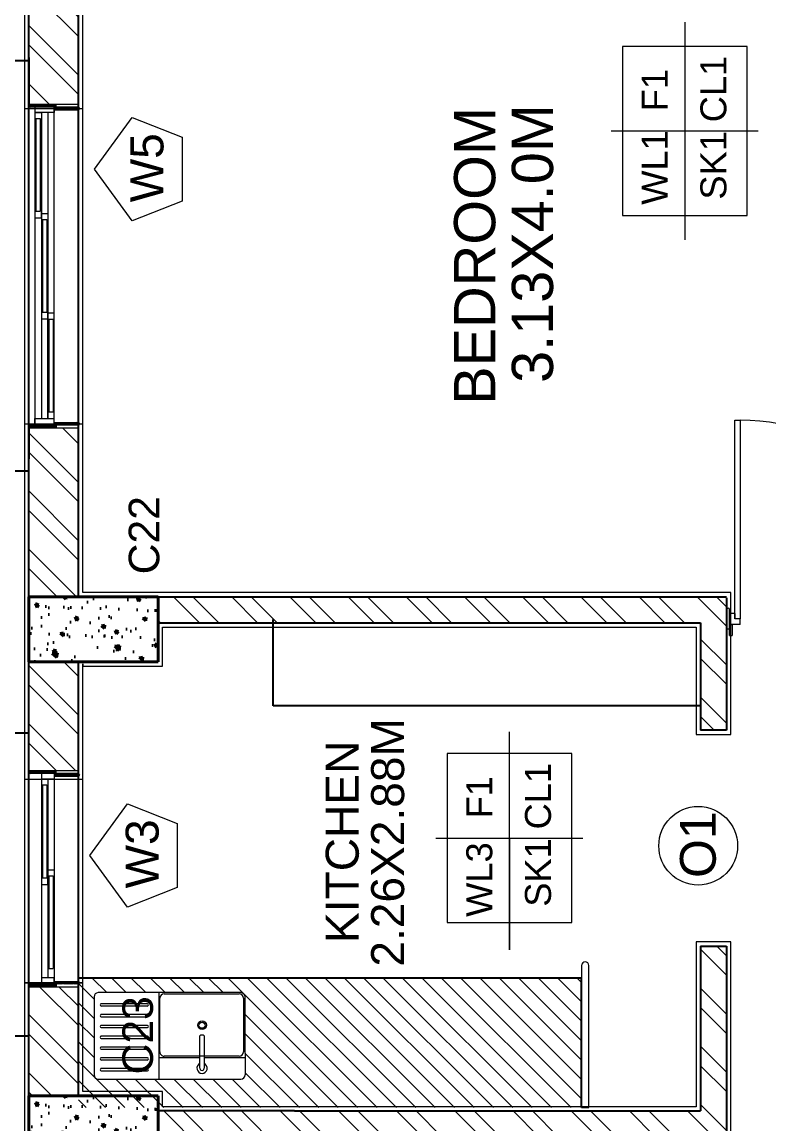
# Model space of a CAD drawing. Header units: millimetres. Extents: x 90 to 321, y 179 to 304.
# Drawn here: x 112.81 to 116.27, y 226.62 to 231.72 of the extents above; entities that cross this region are included whole.
import ezdxf

# ---------------------------------------------------------------- set-up
doc = ezdxf.new("R2010")
doc.units = ezdxf.units.MM
for name, pattern in [('DASHDOTX2', [50.8, 25.4, -12.7, 0, -12.7]), ('DASHED2', [9.525, 6.35, -3.175]), ('HIDDEN2', [4.7625, 3.175, -1.5875])]:
    doc.linetypes.add(name, pattern=pattern)
for name, color, linetype, lineweight in [('CENTERLINE', 251, 'DASHDOTX2', 15), ('COLUMN', 7, 'Continuous', 40), ('DOOR', 7, 'Continuous', 20), ('HATCH', 250, 'Continuous', 13), ('LEVEL', 251, 'Continuous', 13), ('NAMES', 252, 'Continuous', 15), ('PLASTER', 252, 'Continuous', 15)]:
    doc.layers.add(name, color=color, linetype=linetype, lineweight=lineweight)
doc.styles.get("Standard").update_dxf_attribs({"font": 'arial.ttf'})

msp = doc.modelspace()

# ---------------------------------------------------------------- hatches: boundary and pattern name
at = {"layer": 'COLUMN'}
h = msp.add_hatch(dxfattribs=at)
h.set_pattern_fill('AR-CONC', color=256, scale=0.001, angle=90)
h.set_pattern_definition([(140, (131.68228, 156.6814), (0.0159391, 0.18218467), [0.01905, -0.20955]), (85, (131.68228, 156.6814), (-0.19105685, -0.0352434), [0.01524, -0.1676406]), (190.45144, (131.6836, 156.69658), (-0.17511775, 0.14694125), [0.01619, -0.17809024]), (136.1842, (131.63148, 156.6814), (0.0420423, 0.27107904), [0.028575, -0.314325]), (186.63556, (131.63498, 156.704), (-0.2474261, 0.2374041), [0.024285, -0.2671356]), (81.18415, (131.63148, 156.6814), (-0.2474261, 0.2374041), [0.02286, -0.2514597]), (111, (131.64418, 156.7068), (0.1022652, 0.1516144), [0.01905, -0.20955]), (56, (131.64418, 156.7068), (-0.18418797, 0.06180203), [0.01524, -0.16764]), (161.45145, (131.6527, 156.71943), (-0.08192277, 0.2134164), [0.01619, -0.17808994]), (127.5, (131.682276, 156.6814), (-0.08455504, 0.003088603), [0, -0.165608, 0, -0.17018, 0, -0.168275]), (97.5, (131.68228, 156.6814), (-0.10018057, 0.06681966), [0, -0.097028, 0, -0.161798, 0, -0.064135]), (57.5, (131.682276, 156.624755), (0.005728744, 0.135590595), [0, -0.0635, 0, -0.19812, 0, -0.26289]), (47.5, (131.68228, 156.59936), (-0.0254265, 0.14812918), [0, -0.08255, 0, -0.131572, 0, -0.18669])])
h.paths.add_polyline_path([(112.83788, 229.05754), (112.83788, 228.75754), (113.43788, 228.75754), (113.43788, 229.05754)])
h = msp.add_hatch(dxfattribs=at)
h.set_pattern_fill('AR-CONC', color=256, scale=0.001, angle=90)
h.set_pattern_definition([(140, (131.68228, 154.3714), (0.0159391, 0.18218467), [0.01905, -0.20955]), (85, (131.68228, 154.3714), (-0.19105685, -0.0352434), [0.01524, -0.1676406]), (190.45144, (131.6836, 154.38658), (-0.17511775, 0.14694125), [0.01619, -0.17809024]), (136.1842, (131.63148, 154.3714), (0.0420423, 0.27107904), [0.028575, -0.314325]), (186.63556, (131.63498, 154.39399), (-0.2474261, 0.2374041), [0.024285, -0.2671356]), (81.18415, (131.63148, 154.3714), (-0.2474261, 0.2374041), [0.02286, -0.2514597]), (111, (131.64418, 154.3968), (0.1022652, 0.1516144), [0.01905, -0.20955]), (56, (131.64418, 154.3968), (-0.18418797, 0.06180203), [0.01524, -0.16764]), (161.45145, (131.6527, 154.40943), (-0.08192277, 0.2134164), [0.01619, -0.17808994]), (127.5, (131.682276, 154.371397), (-0.08455504, 0.003088603), [0, -0.165608, 0, -0.17018, 0, -0.168275]), (97.5, (131.68228, 154.3714), (-0.10018057, 0.06681966), [0, -0.097028, 0, -0.161798, 0, -0.064135]), (57.5, (131.682276, 154.314755), (0.005728744, 0.135590595), [0, -0.0635, 0, -0.19812, 0, -0.26289]), (47.5, (131.68228, 154.28935), (-0.0254265, 0.14812918), [0, -0.08255, 0, -0.131572, 0, -0.18669])])
h.paths.add_polyline_path([(112.83788, 226.74754), (112.83788, 226.44754), (113.43788, 226.44754), (113.43788, 226.74754)])
at = {"layer": 'DOOR'}
h = msp.add_hatch(dxfattribs=at)
h.set_pattern_fill('ANSI31', color=256, scale=0.001, angle=90)
h.set_pattern_definition([(135, (191.089575, 53.6527246), (-0.00224506403, -0.00224506403), [])])
h.paths.add_polyline_path([(112.84495, 231.32537, -1), (112.84495, 231.33737), (112.96546, 231.33737), (112.96546, 231.32537)])
h.paths.add_polyline_path([(112.9563, 231.31337), (112.9563, 231.32537), (113.06765, 231.32537, -1), (113.06765, 231.31337)])
h.paths.add_polyline_path([(112.84495, 229.84164, -1), (112.84495, 229.85364), (112.96546, 229.85364), (112.96546, 229.84164)])
h.paths.add_polyline_path([(112.9563, 229.85364), (112.9563, 229.86564), (113.06765, 229.86564, -1), (113.06765, 229.85364)])
h = msp.add_hatch(dxfattribs=at)
h.set_pattern_fill('ANSI31', color=256, scale=0.001, angle=90)
h.set_pattern_definition([(135, (191.119575, 62.5847406), (-0.00224506403, -0.00224506403), [])])
h.paths.add_polyline_path([(112.84495, 228.23947, -1), (112.84495, 228.25147), (112.96546, 228.25147), (112.96546, 228.23947)])
h.paths.add_polyline_path([(112.9563, 228.22747), (112.9563, 228.23947), (113.06765, 228.23947, -1), (113.06765, 228.22747)])
h.paths.add_polyline_path([(112.84495, 227.25361, -1), (112.84495, 227.26561), (112.96546, 227.26561), (112.96546, 227.25361)])
h.paths.add_polyline_path([(112.9563, 227.26561), (112.9563, 227.27761), (113.06765, 227.27761, -1), (113.06765, 227.26561)])
at = {"layer": 'HATCH'}
h = msp.add_hatch(dxfattribs=at)
h.set_pattern_fill('ANSI32', color=256, scale=0.02, angle=90)
h.set_pattern_definition([(135, (194.2038, -317.71355), (-0.13470384, -0.13470384), []), (135, (194.2038, -317.62375), (-0.13470384, -0.13470384), [])])
h.paths.add_polyline_path([(113.43788, 213.72372), (113.43788, 213.49372), (116.99788, 213.49372), (116.99788, 213.72372)])
h.paths.add_polyline_path([(112.83788, 214.57569), (112.83788, 213.79372), (113.06788, 213.79372), (113.06788, 214.57569)])
h.paths.add_polyline_path([(112.83788, 216.85766), (112.83788, 216.07569), (113.06788, 216.07569), (113.06788, 216.85766)])
h.paths.add_polyline_path([(112.83788, 217.66159), (112.83788, 217.15766), (113.06788, 217.15766), (113.06788, 217.66159)])
h.paths.add_polyline_path([(112.83788, 219.16766), (112.83788, 218.66373), (113.06788, 218.66373), (113.06788, 219.16766)])
h.paths.add_polyline_path([(113.43788, 216.97766), (113.43788, 216.85766), (116.06788, 216.85766), (116.06788, 217.47478), (115.94788, 217.47478), (115.94788, 216.97766)])
h.paths.add_polyline_path([(114.06788, 219.35766), (114.06788, 219.98263), (113.83788, 219.98263), (113.83788, 219.46766), (113.43788, 219.46766), (113.43788, 219.23766), (114.06788, 219.23766), (115.94788, 219.23766), (115.94788, 218.47478), (116.06788, 218.47478), (116.06788, 219.35766)])
h.paths.add_polyline_path([(113.83788, 222.8076), (113.83788, 222.18263), (114.06788, 222.18263), (114.06788, 222.8076)])
h.paths.add_polyline_path([(112.83788, 223.08766), (112.83788, 222.82754), (113.83788, 222.82754), (113.83788, 223.08766)])
h.paths.add_polyline_path([(113.83788, 223.73257), (113.83788, 223.1076), (114.06788, 223.1076), (114.06788, 223.73257)])
h.paths.add_polyline_path([(113.43788, 226.67754), (113.43788, 226.44754), (113.83788, 226.44754), (113.83788, 225.93257), (114.06788, 225.93257), (114.06788, 226.55754), (116.06788, 226.55754), (116.06788, 227.44041), (115.94788, 227.44041), (115.94788, 226.67754), (114.06788, 226.67754)])
h.paths.add_polyline_path([(112.83788, 227.25147), (112.83788, 226.74754), (113.06788, 226.74754), (113.06788, 227.25147)])
h.paths.add_polyline_path([(112.83788, 228.75754), (112.83788, 228.25361), (113.06788, 228.25361), (113.06788, 228.75754)])
h.paths.add_polyline_path([(112.83788, 229.8395), (112.83788, 229.69765), (112.83788, 229.05754), (113.06788, 229.05754), (113.06788, 229.8395)])
h.paths.add_polyline_path([(113.43788, 229.05754), (113.43788, 228.93754), (115.94788, 228.93754), (115.94788, 228.44041), (116.06788, 228.44041), (116.06793, 229.05753)])
h.paths.add_polyline_path([(112.83788, 232.12256), (112.83788, 231.3395), (113.06788, 231.3395), (113.06788, 232.12256)])
h.paths.add_polyline_path([(113.43788, 232.42256), (113.43788, 232.19256), (116.99788, 232.19256), (116.99788, 232.42256)])
h.paths.add_polyline_path([(117.29788, 230.03722), (117.29788, 231.82256), (117.06788, 231.82256), (117.06788, 227.54711), (117.18776, 227.54711), (117.18788, 228.87763), (117.48824, 228.87763), (117.48824, 229.10763), (117.29788, 229.10763), (117.29788, 229.80722), (118.3886, 229.80722), (118.3886, 229.10763), (118.08824, 229.10763), (118.08824, 228.87763), (118.3186, 228.87763), (118.3186, 229.07242), (118.6186, 229.07242), (118.6186, 230.03722)])
h.paths.add_polyline_path([(114.43788, 223.05754), (114.43788, 222.85766), (118.61725, 222.85766), (118.61725, 223.05754), (118.38725, 223.05754)])
at = {"layer": 'LEVEL'}
h = msp.add_hatch(dxfattribs=at)
h.set_pattern_fill('ANSI31', color=256, scale=0.02, angle=90)
h.set_pattern_definition([(135, (194.2038, -317.713555), (-0.0449012806, -0.0449012806), [])])
h.paths.add_polyline_path([(113.06788, 222.82754), (113.06788, 219.46766), (113.43788, 219.46766), (113.83788, 219.46766), (113.83788, 219.99677), (113.8663, 219.99677), (113.8663, 222.16849), (113.85369, 222.16849), (113.84495, 222.16849, -1), (113.84495, 222.18049), (113.83788, 222.18263), (113.83788, 222.82754)])
h.paths.add_polyline_path([(113.64765, 220.36096), (113.64765, 219.7347), (113.18603, 219.7347), (113.18603, 220.36096)], flags=16)
h.paths.add_polyline_path([(113.06788, 226.44754), (113.06788, 223.08766), (113.83788, 223.08766), (113.83788, 223.1076), (113.83788, 223.73257), (113.84495, 223.73471, -1), (113.84495, 223.74671), (113.8663, 223.74671), (113.8663, 225.91843), (113.84495, 225.91843, -1), (113.84495, 225.93043), (113.83788, 225.93257), (113.83788, 226.44754)])
h.paths.add_polyline_path([(113.64203, 224.02088), (113.64203, 223.39461), (113.18041, 223.39461), (113.18041, 224.02088)], flags=16)
h.paths.add_polyline_path([(129.7986, 213.49372), (129.7986, 213.53215), (129.3986, 213.53215), (129.3986, 212.92715), (129.39153, 212.92501, -1), (129.39153, 212.91301), (129.37018, 212.91301), (129.37018, 212.88301), (129.37018, 211.44129), (129.39153, 211.44129, -1), (129.39153, 211.42929), (129.3986, 211.42715), (129.3986, 210.64215), (130.1686, 210.64215), (130.1686, 213.49372)])
h.paths.add_polyline_path([(130.03662, 211.3955), (130.03662, 210.76923), (129.57501, 210.76923), (129.57501, 211.3955)], flags=16)
h.paths.add_polyline_path([(129.3986, 222.84238), (129.3986, 222.80727), (129.3986, 222.17471), (129.39153, 222.17257, -1), (129.39153, 222.16057), (129.37018, 222.16057), (129.37018, 219.98885), (129.39153, 219.98885, -0.4142136), (129.39753, 219.98285), (129.3986, 220.04727), (129.3986, 219.45215), (130.1686, 219.45215), (130.1686, 222.84238)])
h.paths.add_polyline_path([(130.03135, 220.26458), (130.03135, 219.63831), (129.56973, 219.63831), (129.56973, 220.26458)], flags=16)
h.paths.add_polyline_path([(129.7986, 226.46238), (129.3986, 226.46238), (129.3986, 225.93982), (129.39153, 225.93769, -1), (129.39153, 225.92569), (129.37018, 225.92569), (129.37018, 223.75396), (129.39153, 223.75396, -1), (129.39153, 223.74196), (129.3986, 223.73982), (129.3986, 223.07215), (130.1686, 223.07215), (130.1686, 226.46238)])
h.paths.add_polyline_path([(130.04238, 223.95483), (130.04238, 223.32856), (129.58076, 223.32856), (129.58076, 223.95483)], flags=16)
h.paths.add_polyline_path([(129.3986, 235.27238), (129.3986, 235.20238), (129.3986, 234.48738), (129.39153, 234.48524, -1), (129.39153, 234.47324), (129.37018, 234.47324), (129.37018, 233.00152), (129.38279, 233.00152), (129.39153, 233.00152, -1), (129.39153, 232.98952), (129.3986, 232.98738), (129.3986, 232.38238), (129.7986, 232.38238), (129.7986, 232.42256), (130.1686, 232.42256), (130.1686, 235.27238)])
h.paths.add_polyline_path([(130.01513, 233.18982), (130.01513, 232.56356), (129.55352, 232.56356), (129.55352, 233.18982)], flags=16)
h.paths.add_polyline_path([(129.96485, 232.87086), (129.96485, 233.17453), (129.81567, 233.17453), (129.81567, 232.87086)], flags=8)
h.paths.add_polyline_path([(129.96485, 232.59132), (129.96485, 232.88751), (129.81567, 232.88751), (129.81567, 232.59132)], flags=8)
h.paths.add_polyline_path([(129.74505, 232.87272), (129.74505, 233.19725), (129.6002, 233.19725), (129.6002, 232.87272)], flags=24)
h.paths.add_polyline_path([(129.74505, 232.63673), (129.74505, 232.84181), (129.6002, 232.84181), (129.6002, 232.63673)], flags=8)
h.paths.add_polyline_path([(129.91719, 233.29158), (129.91719, 234.39086), (129.68001, 234.39086), (129.68001, 233.29158)], flags=24)
h = msp.add_hatch(dxfattribs=at)
h.set_pattern_fill('ANSI31', color=256, scale=0.02, angle=90)
h.set_pattern_definition([(135, (184.34032, -317.713555), (-0.0449012806, -0.0449012806), [])])
h.paths.add_polyline_path([(115.39788, 226.69305), (115.39788, 227.29305), (113.06788, 227.29305), (113.06788, 227.25811, -0.962023), (113.06788, 227.24612), (113.06788, 226.69305), (114.06788, 226.69305)])
h.paths.add_polyline_path([(113.84013, 226.84539, -0.4142136), (113.82013, 226.82539), (113.16013, 226.82539, -0.4142136), (113.14013, 226.84539), (113.14013, 227.20539, -0.4142136), (113.16013, 227.22539), (113.44013, 227.22539), (113.82013, 227.22539, -0.4142136), (113.84013, 227.20539), (113.84013, 226.94539)], flags=16)
h.paths.add_polyline_path([(113.65013, 226.89687, -4.5157111), (113.63013, 226.89687), (113.63013, 226.93126), (113.4648, 226.93096, -0.4582744), (113.44498, 226.95388), (113.44498, 227.20001, -0.4142136), (113.46498, 227.22001), (113.81261, 227.22001, -0.4142136), (113.83261, 227.20001), (113.83261, 226.95159, -0.4136866), (113.81265, 226.93159), (113.65013, 226.9313)], flags=0)
h.paths.add_polyline_path([(113.64025, 227.05474, -1), (113.64025, 227.09474, -1)], flags=0)
h.paths.add_polyline_path([(113.64025, 227.06058, -1), (113.64025, 227.0889, -1)], flags=0)
h.paths.add_polyline_path([(113.38464, 226.86379), (113.17609, 226.86379, -1.0382433), (113.17244, 226.87379), (113.38501, 226.87379, -1.4296818)], flags=0)
h.paths.add_polyline_path([(113.38464, 226.91379), (113.17609, 226.91379, -1.0382433), (113.17244, 226.92379), (113.38501, 226.92379, -1.4296818)], flags=0)
h.paths.add_polyline_path([(113.38464, 226.96379), (113.17609, 226.96379, -1.0382433), (113.17244, 226.97379), (113.38501, 226.97379, -1.4296818)], flags=0)
h.paths.add_polyline_path([(113.38464, 227.01379), (113.17609, 227.01379, -1.0382433), (113.17244, 227.02379), (113.38501, 227.02379, -1.4296818)], flags=0)
h.paths.add_polyline_path([(113.38464, 227.06379), (113.17609, 227.06379, -1.0382433), (113.17244, 227.07379), (113.38501, 227.07379, -1.4296818)], flags=0)
h.paths.add_polyline_path([(113.38464, 227.11379), (113.17609, 227.11379, -1.0382433), (113.17244, 227.12379), (113.38501, 227.12379, -1.4296818)], flags=0)
h.paths.add_polyline_path([(113.38464, 227.16379), (113.17609, 227.16379, -1.0382433), (113.17244, 227.17379), (113.38501, 227.17379, -1.4296818)], flags=0)

# ---------------------------------------------------------------- linework, layer by layer
for p, q in [((112.83788, 231.3395), (112.83788, 232.42256)), ((113.06788, 229.05754), (113.06788, 232.12256)), ((112.83788, 231.55487), (112.83788, 231.3395)), ((112.83788, 228.25361), (112.83788, 229.8395)), ((112.83788, 229.8395), (112.83788, 229.69765)), ((113.06788, 229.05754), (116.06793, 229.05753)), ((116.06793, 229.05405), (116.06788, 228.44041)), ((113.96902, 228.55305), (113.96902, 228.95305)), ((113.43788, 228.93754), (115.94788, 228.93754)), ((115.94788, 228.93754), (115.94788, 228.44041)), ((113.06788, 226.74754), (113.06788, 228.75754)), ((115.94788, 228.55305), (113.96902, 228.55305)), ((116.06788, 228.44041), (115.94788, 228.44041)), ((115.94788, 227.44041), (115.94788, 226.67754)), ((115.94788, 227.44041), (116.06788, 227.44041)), ((116.06788, 227.44041), (116.06788, 226.55754)), ((112.83788, 226.55754), (112.83788, 227.25147)), ((114.06788, 226.67754), (113.43788, 226.67754)), ((114.06788, 226.67754), (115.94788, 226.67754))]:
    msp.add_line(p, q)
at = {"linetype": 'HIDDEN2'}
for p, q in [((112.83788, 231.5395), (112.33788, 231.5395)), ((112.83788, 229.6395), (112.33788, 229.6395)), ((112.83788, 228.42636), (112.33788, 228.42636)), ((112.83788, 227.02422), (112.33788, 227.02422))]:
    msp.add_line(p, q, dxfattribs=at)
at = {"color": 7, "true_color": 0xffffff}
for p, q in [((115.39788, 227.29305), (113.06788, 227.29305)), ((115.39788, 226.69305), (115.39788, 227.29305))]:
    msp.add_line(p, q, dxfattribs=at)
at = {"color": 7, "lineweight": 13}
for p, q in [((113.14013, 227.20539), (113.14013, 226.84539)), ((113.44013, 227.22539), (113.16013, 227.22539)), ((113.82013, 227.22539), (113.44013, 227.22539)), ((113.44013, 227.22539), (113.44013, 226.82539)), ((113.46498, 227.22001), (113.81261, 227.22001)), ((113.84013, 226.94539), (113.84013, 227.20539)), ((113.38501, 227.17379), (113.17572, 227.17379)), ((113.17609, 227.16379), (113.38501, 227.16379)), ((113.44498, 226.95096), (113.44498, 227.20001)), ((113.83261, 227.20001), (113.83261, 226.95159)), ((113.38501, 227.12379), (113.17572, 227.12379)), ((113.17609, 227.11379), (113.38501, 227.11379)), ((113.38501, 227.07379), (113.17572, 227.07379)), ((113.17609, 227.06379), (113.38501, 227.06379)), ((113.38501, 227.02379), (113.17572, 227.02379)), ((113.17609, 227.01379), (113.38501, 227.01379)), ((113.63013, 226.87539), (113.63013, 227.02539)), ((113.65013, 227.02539), (113.65013, 226.87539)), ((113.38501, 226.97379), (113.17572, 226.97379)), ((113.17609, 226.96379), (113.38501, 226.96379)), ((113.38501, 226.92379), (113.17572, 226.92379)), ((113.17609, 226.91379), (113.38501, 226.91379)), ((113.44013, 226.92539), (113.63013, 226.92539)), ((113.81265, 226.93159), (113.46502, 226.93096)), ((113.65013, 226.92539), (113.82013, 226.92539)), ((113.82013, 226.92539), (113.84013, 226.92539)), ((113.84013, 226.94539), (113.84013, 226.84539)), ((113.38501, 226.87379), (113.17572, 226.87379)), ((113.17609, 226.86379), (113.38501, 226.86379)), ((113.16013, 226.82539), (113.82013, 226.82539))]:
    msp.add_line(p, q, dxfattribs=at)
at = {"color": 2, "true_color": 0xf1eb1f}
msp.add_lwpolyline([(112.83788, 232.42256), (117.29788, 232.42256), (117.29788, 230.03722), (118.6186, 230.03722), (118.6186, 227.09688), (122.8486, 227.10789), (122.8486, 224.94896), (124.6186, 224.94896), (124.6186, 235.50256), (130.3986, 235.50238), (130.3986, 210.41215), (124.6186, 210.41215), (124.6186, 217.63754), (118.6186, 217.63754), (118.6186, 215.8581), (117.29788, 215.8581), (117.29788, 213.49372), (112.83788, 213.49372), (112.83788, 232.42256)], dxfattribs=at)
at = {"color": 7, "linetype": 'ByBlock', "lineweight": 20, "true_color": 0xffffff}
msp.add_lwpolyline([(115.39788, 227.35107), (115.39788, 226.69305), (115.43118, 226.69305), (115.43118, 227.35107)], dxfattribs=at)
at = {"color": 7, "lineweight": 13}
for radius in [0.02, 0.01416]:
    msp.add_circle((113.64025, 227.07474), radius, dxfattribs=at)
at = {"color": 7, "linetype": 'ByBlock', "lineweight": 20, "true_color": 0xffffff}
msp.add_arc((115.41453, 227.35107), 0.01665, 0, 180, dxfattribs=at)
at = {"color": 7, "lineweight": 13}
for centre, radius, start, end in [((113.16013, 227.20539), 0.02, 90, 180), ((113.46498, 227.20001), 0.02, 90, 180), ((113.81261, 227.20001), 0.02, 0, 90), ((113.82013, 227.20539), 0.02, 0, 90), ((113.17408, 227.16873), 0.00533, 72.09203, 292.20759), ((113.38665, 227.16873), 0.00533, 247.79241, 107.90797), ((113.17408, 227.11873), 0.00533, 72.09203, 292.20759), ((113.38665, 227.11873), 0.00533, 247.79241, 107.90797), ((113.17408, 227.06873), 0.00533, 72.09203, 292.20759), ((113.38665, 227.06873), 0.00533, 247.79241, 107.90797), ((113.17408, 227.01873), 0.00533, 72.09203, 292.20759), ((113.38665, 227.01873), 0.00533, 247.79241, 107.90797), ((113.64013, 227.01303), 0.0159, 51.03898, 128.96102), ((113.17408, 226.96873), 0.00533, 72.09203, 292.20759), ((113.38665, 226.96873), 0.00533, 247.79241, 107.90797), ((113.46477, 226.95096), 0.02, 180, 270.1031), ((113.81261, 226.95159), 0.02, 270.1031, 0), ((113.17408, 226.91873), 0.00533, 72.09203, 292.20759), ((113.38665, 226.91873), 0.00533, 247.79241, 107.90797), ((113.17408, 226.86873), 0.00533, 72.09203, 292.20759), ((113.38665, 226.86873), 0.00533, 247.79241, 107.90797), ((113.64013, 226.87539), 0.02369, 114.97317, 65.02683), ((113.64013, 226.87488), 0.01001, 177.07554, 2.92446), ((113.16013, 226.84539), 0.02, 180, 270), ((113.82013, 226.84539), 0.02, 270, 0)]:
    msp.add_arc(centre, radius, start, end, dxfattribs=at)
at = {"layer": 'COLUMN'}
for p, q in [((112.83788, 229.05754), (112.83788, 228.75754)), ((113.43788, 229.05754), (112.83788, 229.05754)), ((113.43788, 228.75754), (113.43788, 229.05754)), ((112.83788, 228.75754), (113.43788, 228.75754)), ((112.83788, 226.74754), (112.83788, 226.44754)), ((113.43788, 226.74754), (112.83788, 226.74754)), ((113.43788, 226.44754), (113.43788, 226.74754))]:
    msp.add_line(p, q, dxfattribs=at)
at = {"layer": 'DOOR'}
for p, q in [((112.83788, 231.3395), (113.06788, 231.3395)), ((112.96546, 231.33737), (112.84495, 231.33737)), ((112.96546, 231.32537), (112.96546, 231.33737)), ((113.06765, 231.32537), (112.84495, 231.32537)), ((112.9563, 231.32537), (112.8663, 231.32537)), ((112.8663, 231.32537), (112.8663, 229.85364)), ((112.9563, 231.30037), (112.8663, 231.30037)), ((112.8663, 231.30037), (112.8963, 231.30037)), ((112.8663, 231.30037), (112.8663, 231.25037)), ((112.8663, 231.30037), (112.8663, 230.80037)), ((112.8963, 231.30037), (112.8963, 229.88364)), ((112.8963, 231.30037), (112.8963, 231.28037)), ((112.8963, 231.30037), (112.8963, 231.26037)), ((112.9563, 231.30037), (112.9263, 231.30037)), ((112.9263, 231.30037), (112.9263, 229.88364)), ((112.9563, 229.85364), (112.9563, 231.32537)), ((112.9563, 231.32537), (112.9563, 231.30037)), ((112.9563, 231.31337), (113.06765, 231.31337)), ((112.8713, 231.26037), (112.8663, 231.26037)), ((112.8713, 231.27316), (112.8713, 230.84376)), ((112.8713, 231.27316), (112.8913, 231.27316)), ((112.8913, 231.27316), (112.8913, 230.84376)), ((112.8963, 231.26037), (112.8913, 231.26037)), ((112.8713, 230.85259), (112.8663, 230.85259)), ((112.8713, 230.84376), (112.8913, 230.84376)), ((112.8963, 230.85259), (112.8913, 230.85259)), ((112.8963, 230.81259), (112.8963, 230.85259)), ((112.8963, 230.83301), (112.9263, 230.83301)), ((112.8963, 230.81259), (112.8963, 230.83259)), ((112.9263, 230.83301), (112.9263, 230.79301)), ((112.8663, 230.81259), (112.8963, 230.81259)), ((112.8963, 230.80037), (112.8963, 230.30037)), ((112.9013, 230.79301), (112.8963, 230.79301)), ((112.9013, 230.8058), (112.9013, 230.37639)), ((112.9013, 230.8058), (112.9213, 230.8058)), ((112.9213, 230.8058), (112.9213, 230.37639)), ((112.9263, 230.79301), (112.9213, 230.79301)), ((112.9013, 230.38523), (112.8963, 230.38523)), ((112.9013, 230.37639), (112.9213, 230.37639)), ((112.9263, 230.38523), (112.9213, 230.38523)), ((112.9263, 229.88364), (112.9263, 230.38364)), ((112.9563, 230.37142), (112.9263, 230.37142)), ((112.9563, 230.33142), (112.9563, 230.37142)), ((112.8963, 230.34523), (112.9263, 230.34523)), ((112.9313, 230.33142), (112.9263, 230.33142)), ((112.9313, 230.34422), (112.9313, 229.91481)), ((112.9313, 230.34422), (112.9513, 230.34422)), ((112.9513, 230.34422), (112.9513, 229.91481)), ((112.9563, 230.33142), (112.9513, 230.33142)), ((112.9313, 229.92364), (112.9263, 229.92364)), ((112.9313, 229.91481), (112.9513, 229.91481)), ((112.9563, 229.92364), (112.9513, 229.92364)), ((112.9563, 229.88364), (112.9563, 229.92364)), ((112.8663, 229.85364), (112.8663, 229.88364)), ((112.8663, 229.88364), (112.9563, 229.88364)), ((112.9563, 229.86564), (113.06765, 229.86564)), ((116.10726, 228.95563), (116.10726, 229.87663)), ((116.10726, 229.87663), (116.13226, 229.87663)), ((116.13226, 229.87663), (116.13226, 228.95563)), ((113.06788, 229.8395), (112.83788, 229.8395)), ((113.06765, 229.85364), (112.84495, 229.85364)), ((112.96546, 229.84164), (112.84495, 229.84164)), ((112.94369, 229.85364), (112.85369, 229.85364)), ((112.96546, 229.85364), (112.96546, 229.84164)), ((116.06788, 228.87877), (116.06788, 229.02877)), ((116.07026, 228.90885), (116.07026, 228.99983)), ((116.08226, 228.87877), (116.08226, 228.99983)), ((116.10726, 228.98063), (116.08226, 228.98063)), ((116.10726, 228.98063), (116.10726, 228.95563)), ((116.13226, 228.95563), (116.10726, 228.95563)), ((116.13226, 228.93063), (116.13226, 228.95563)), ((116.08226, 228.90885), (116.07026, 228.90885)), ((116.13226, 228.93063), (116.08226, 228.93063)), ((116.08226, 228.93063), (116.09426, 228.93063)), ((116.09426, 228.93063), (116.09426, 228.87877)), ((116.08226, 228.87877), (116.09426, 228.87877)), ((112.83788, 228.25361), (113.06788, 228.25361)), ((112.96546, 228.25147), (112.84495, 228.25147)), ((113.06765, 228.23947), (112.84495, 228.23947)), ((112.9563, 228.23947), (112.8663, 228.23947)), ((112.8963, 228.23947), (112.8963, 227.26561)), ((112.9563, 228.23947), (112.9563, 227.29561)), ((112.9563, 228.22747), (113.06765, 228.22747)), ((112.96546, 228.23947), (112.96546, 228.25147)), ((112.9563, 228.21447), (112.8963, 228.21447)), ((112.8963, 228.21447), (112.9263, 228.21447)), ((112.8963, 228.21447), (112.8963, 228.16447)), ((112.8963, 228.21447), (112.8963, 227.71447)), ((112.9013, 228.17447), (112.8963, 228.17447)), ((112.9013, 228.18727), (112.9013, 227.75786)), ((112.9013, 228.18727), (112.9213, 228.18727)), ((112.9213, 228.18727), (112.9213, 227.75786)), ((112.9263, 228.17447), (112.9213, 228.17447)), ((112.9263, 228.21447), (112.9263, 227.29561)), ((112.9263, 228.21447), (112.9263, 228.19447)), ((112.9263, 228.21447), (112.9263, 228.17447)), ((112.9013, 227.76669), (112.8963, 227.76669)), ((112.9263, 227.76669), (112.9213, 227.76669)), ((112.9263, 227.79417), (112.9563, 227.79417)), ((112.9263, 227.77375), (112.9263, 227.79375)), ((112.9263, 227.72669), (112.9263, 227.76669)), ((112.9313, 227.76696), (112.9313, 227.33756)), ((112.9313, 227.76696), (112.9513, 227.76696)), ((112.9513, 227.76696), (112.9513, 227.33756)), ((112.9563, 227.79417), (112.9563, 227.75417)), ((112.8963, 227.72669), (112.9263, 227.72669)), ((112.9013, 227.75786), (112.9213, 227.75786)), ((112.9313, 227.75417), (112.9263, 227.75417)), ((112.9263, 227.71447), (112.9263, 227.29561)), ((112.9563, 227.75417), (112.9513, 227.75417)), ((112.9313, 227.34639), (112.9263, 227.34639)), ((112.9313, 227.33756), (112.9513, 227.33756)), ((112.9563, 227.34639), (112.9513, 227.34639)), ((113.06765, 227.26561), (112.84495, 227.26561)), ((112.94369, 227.26561), (112.85369, 227.26561)), ((112.8963, 227.29561), (112.9563, 227.29561)), ((112.9263, 227.29561), (112.9563, 227.29561)), ((112.9563, 227.29561), (112.9563, 227.26561)), ((112.9563, 227.26561), (112.9563, 227.29561)), ((112.9563, 227.27761), (113.06765, 227.27761)), ((112.96546, 227.26561), (112.96546, 227.25361)), ((113.06788, 227.25147), (112.83788, 227.25147)), ((112.96546, 227.25361), (112.84495, 227.25361))]:
    msp.add_line(p, q, dxfattribs=at)
for centre, start, end in [((112.84495, 231.33137), 90, 270), ((113.06765, 231.31937), 270, 90), ((113.06765, 229.85964), 270, 90), ((112.84495, 229.84764), 90, 270), ((116.07626, 228.99983), 0, 180), ((112.84495, 228.24547), 90, 270), ((113.06765, 228.23347), 270, 90), ((112.84495, 227.25961), 90, 270), ((113.06765, 227.27161), 270, 90)]:
    msp.add_arc(centre, 0.006, start, end, dxfattribs=at)
at = {"layer": 'DOOR', "linetype": 'DASHED2'}
msp.add_arc((116.13226, 228.98005), 0.89657, 358.4389, 90, dxfattribs=at)
at = {"layer": 'LEVEL'}
for p, q in [((115.06326, 227.42446), (115.06326, 228.43351)), ((115.06326, 227.94128), (115.06326, 227.42446))]:
    msp.add_line(p, q, dxfattribs=at)
for points in [[(113.14265, 231.0387), (113.31679, 231.27839), (113.54816, 231.18684), (113.54816, 230.89057), (113.31679, 230.79902)], [(113.1203, 227.86049), (113.29445, 228.10018), (113.52581, 228.00863), (113.52581, 227.71236), (113.29445, 227.62081)]]:
    msp.add_lwpolyline(points, close=True, dxfattribs=at)
msp.add_circle((115.93751, 227.9058), 0.18223, dxfattribs=at)
at = {"layer": 'NAMES'}
for p, q in [((115.87539, 231.71931), (115.87539, 230.71168)), ((115.53523, 231.21549), (116.21556, 231.21549)), ((114.7231, 227.94128), (115.40343, 227.94128))]:
    msp.add_line(p, q, dxfattribs=at)
for points in [[(115.58688, 231.60691), (115.58688, 230.82408), (116.1639, 230.82408), (116.1639, 231.60691)], [(114.77475, 228.3327), (114.77475, 227.54987), (115.35177, 227.54987), (115.35177, 228.3327)]]:
    msp.add_lwpolyline(points, close=True, dxfattribs=at)
at = {"layer": 'PLASTER'}
for p, q in [((112.81788, 232.44256), (112.81788, 222.82754)), ((113.08788, 231.3195), (113.08788, 232.0995)), ((112.81788, 231.3395), (112.81788, 231.3195)), ((112.81788, 231.3195), (113.06788, 231.3195)), ((113.06788, 231.3195), (113.08788, 231.3195)), ((113.08788, 229.07753), (113.08788, 231.3195)), ((112.81788, 229.8595), (113.08788, 229.8595)), ((112.83788, 229.8395), (112.83788, 229.8595)), ((116.08788, 229.07753), (113.08788, 229.07753)), ((116.08788, 229.05753), (116.08788, 229.07753)), ((116.08788, 228.42041), (116.08788, 229.05753)), ((113.45788, 228.73747), (113.45788, 228.91747)), ((113.45788, 228.91747), (115.92788, 228.91747)), ((115.92788, 228.91747), (115.92788, 228.44041)), ((113.08788, 227.27147), (113.08788, 228.74747)), ((113.08788, 228.74747), (113.08788, 228.73747)), ((113.08788, 228.73747), (113.43788, 228.73747)), ((113.43788, 228.73747), (113.45788, 228.73747)), ((115.92788, 228.44041), (115.92788, 228.42041)), ((115.92788, 228.42041), (116.06788, 228.42041)), ((116.06788, 228.42041), (116.08788, 228.42041)), ((112.83788, 228.25361), (112.83788, 228.23361)), ((112.83788, 228.23361), (112.83788, 228.21361)), ((112.81788, 228.21361), (113.08788, 228.21361)), ((115.94788, 227.46041), (115.92788, 227.46041)), ((115.92788, 227.46041), (115.92788, 226.69741)), ((116.08788, 227.46041), (115.94788, 227.46041)), ((116.08788, 227.44041), (116.08788, 227.46041)), ((116.08788, 226.53754), (116.08788, 227.44041)), ((113.08788, 227.27147), (112.81788, 227.27147)), ((112.81788, 227.27147), (113.08788, 227.27147)), ((113.08788, 227.25147), (113.08788, 227.27147)), ((113.08788, 226.76754), (113.08788, 227.25147)), ((113.45788, 226.76754), (113.08788, 226.76754)), ((113.45788, 226.74754), (113.45788, 226.76754)), ((113.45788, 226.69741), (113.45788, 226.74754)), ((115.92788, 226.69741), (113.45788, 226.69741))]:
    msp.add_line(p, q, dxfattribs=at)

# ---------------------------------------------------------------- texts
at = {"layer": 'CENTERLINE', "linetype": 'ByBlock'}
for s, p in [('C22', (113.44228, 229.16229)), ('C23', (113.41298, 226.84686))]:
    msp.add_text(s, height=0.141395, rotation=90, dxfattribs=at).set_placement(p)
at = {"layer": 'LEVEL'}
for s, height, p in [('W5', 0.152609, (113.4616, 230.8852)), ('O1', 0.165525, (116.01873, 227.75652)), ('W3', 0.152609, (113.43925, 227.70813))]:
    msp.add_text(s, height=height, rotation=90, dxfattribs=at).set_placement(p)
at = {"layer": 'NAMES'}
for s, height, p in [('CL1', 0.120217, (116.06793, 231.25551)), ('F1', 0.120217, (115.79613, 231.30633)), ('BEDROOM', 0.191005, (114.99799, 229.94737)), ('3.13X4.0M', 0.191005, (115.26546, 230.04893)), ('WL1', 0.120217, (115.79613, 230.87375)), ('SK1', 0.120217, (116.06793, 230.89756)), ('2.26X2.88M', 0.152804, (114.57603, 227.34579)), ('KITCHEN', 0.152804, (114.36571, 227.45546)), ('CL1', 0.120217, (115.25579, 227.9813)), ('F1', 0.120217, (114.984, 228.03212)), ('SK1', 0.120217, (115.25579, 227.62335)), ('WL3', 0.120217, (114.984, 227.57633))]:
    msp.add_text(s, height=height, rotation=90, dxfattribs=at).set_placement(p)

doc.saveas('drawing.dxf')
